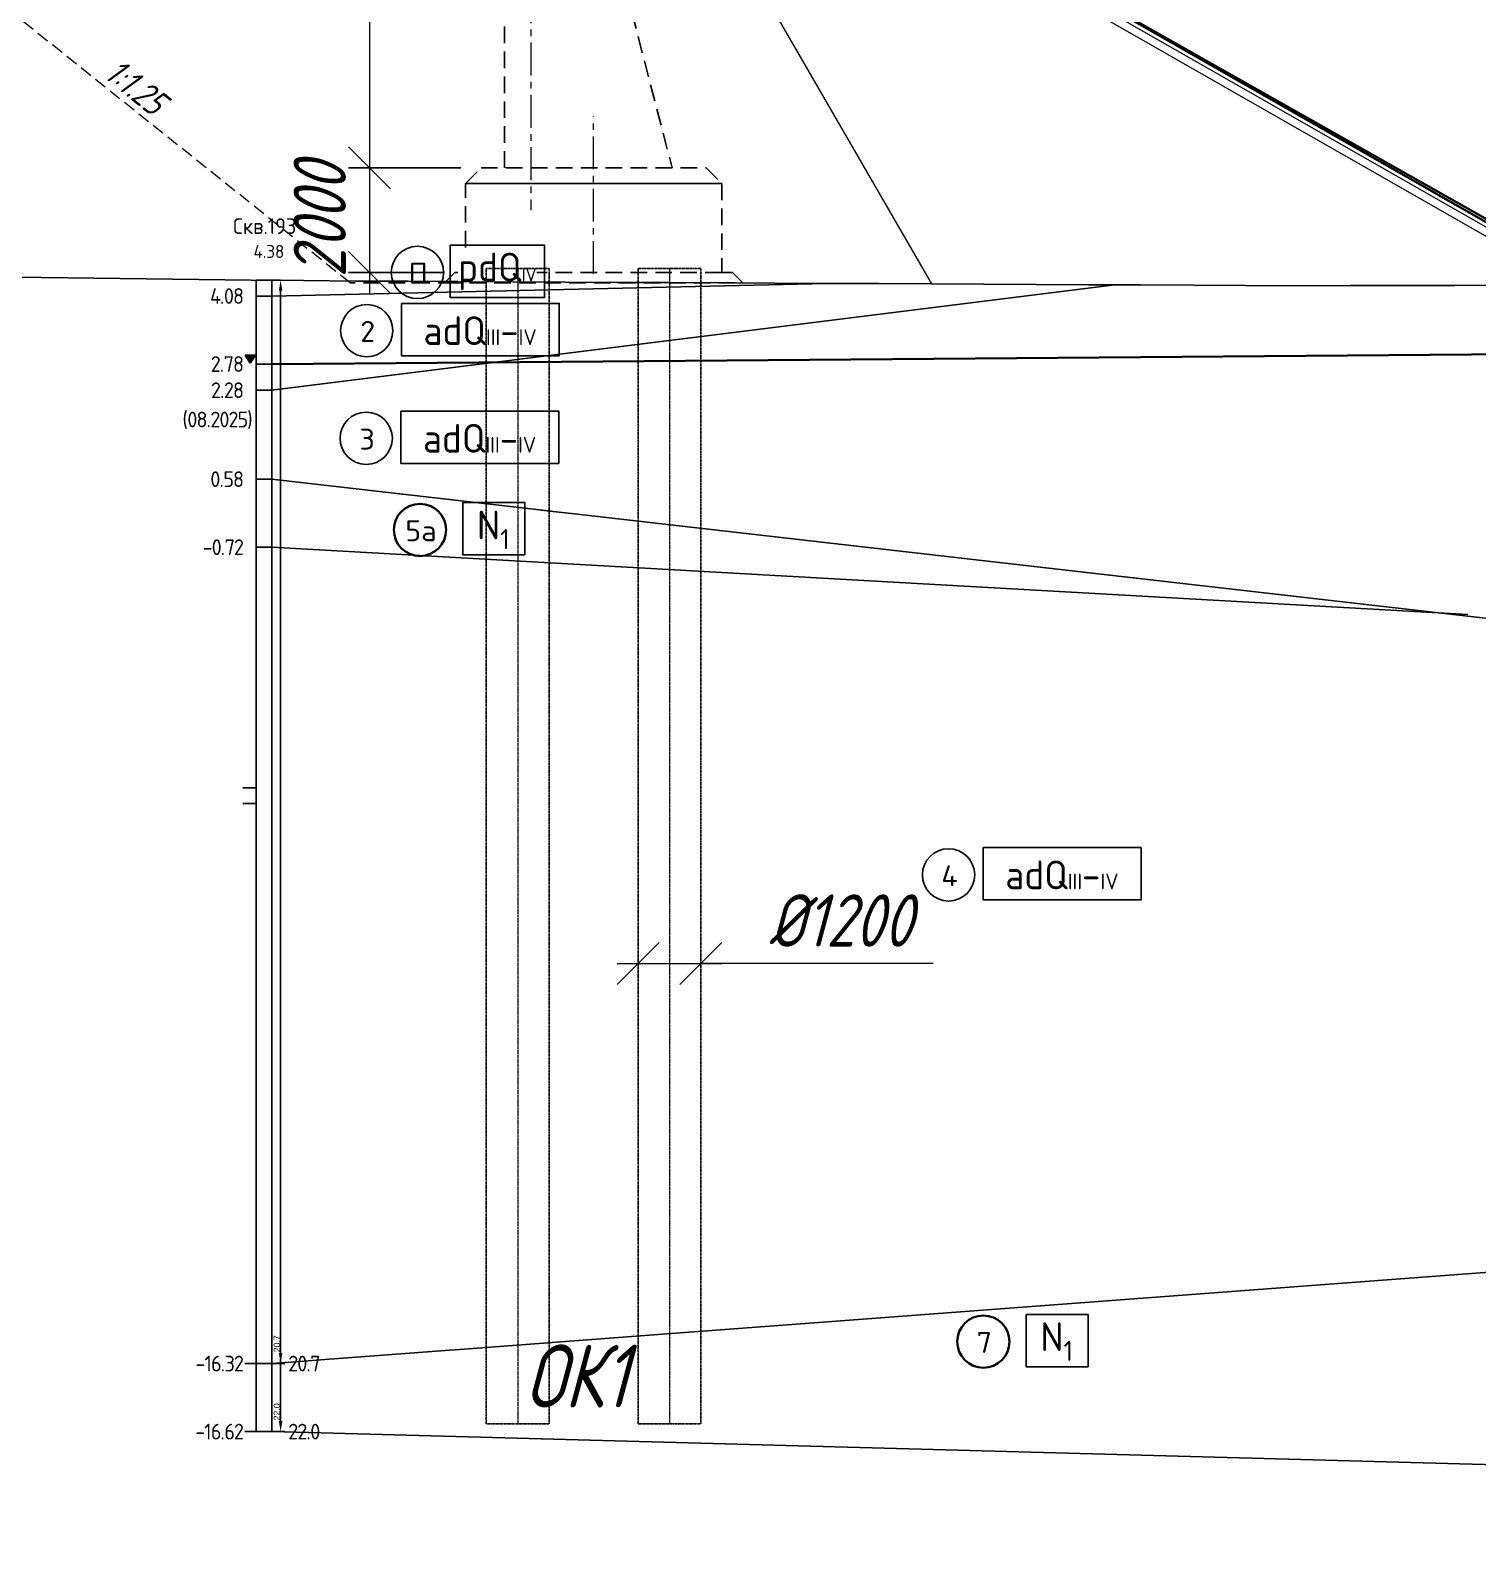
# Model space of a CAD drawing. Header units: millimetres. Extents: x 1864 to 10174863, y -4887456 to 5366151.
# Drawn here: x 5301896 to 5329540, y -20026 to 9152 of the extents above; entities that cross this region are included whole.
import ezdxf
from ezdxf.enums import TextEntityAlignment as Align

# ---------------------------------------------------------------- set-up
doc = ezdxf.new("R2010")
doc.units = ezdxf.units.MM
for name, pattern in [('HIDDEN', [9.525, 6.35, -3.175]), ('невидимая', [9.525, 6.35, -3.175]), ('осевая', [2, 1.25, -0.25, 0.25, -0.25])]:
    doc.linetypes.add(name, pattern=pattern)
for name, color, linetype, lineweight in [('!!ТЕКСТ', 3, 'Continuous', 20), ('(m)Невидимый контур', 4, 'HIDDEN', 18), ('1-Бетон', 106, 'Continuous', 35), ('ИС_Основная', 7, 'Continuous', 35), ('ИС_Ось', 3, 'осевая', 18), ('ИС_Размер', 3, 'Continuous', 18), ('ИС_Тонкая', 3, 'Continuous', 18), ('Размеры', 3, 'Continuous', 15), ('Штриховка', 2, 'Continuous', 5)]:
    doc.layers.add(name, color=color, linetype=linetype, lineweight=lineweight)
for name, color, linetype in [('geology', 250, 'Continuous'), ('Возрастные индексы', 1, 'Continuous'), ('Геология', 250, 'Continuous'), ('ИС_Невидимая', 4, 'невидимая'), ('Номера ИГЭ', 22, 'Continuous'), ('Отметки в скважинах', 7, 'Continuous'), ('Скважина', 170, 'Continuous'), ('Черный профиль', 3, 'Continuous')]:
    doc.layers.add(name, color=color, linetype=linetype)
doc.layers.add('Оси_Невидимые', color=5, linetype='Continuous', plot=False)
doc.layers.add('Помощь_Невидимый', color=7, linetype='Continuous', lineweight=30, plot=False)
doc.styles.add('0', font='isocpeur.ttf', dxfattribs={"width": 0.8, "oblique": 15})
doc.styles.add('ISOCPEUR', font='isocpeur.ttf', dxfattribs={"width": 0.8, "oblique": 15, "height": 2.5})
doc.styles.add('ISOCPEUR_', font='isocpeur.ttf', dxfattribs={"width": 0.8, "oblique": 15, "height": 250})
doc.styles.get("Standard").update_dxf_attribs({"font": 'arial.ttf'})
doc.styles.add('Стандарт-геология', font='romant.shx', dxfattribs={"width": 0.9, "height": 2.5})
doc.dimstyles.new('М400нов', dxfattribs={"dimscale": 400, "dimtxt": 2.5, "dimasz": 2, "dimexe": 1, "dimexo": 1, "dimgap": 0.8, "dimtad": 1, "dimdec": 0, "dimzin": 0, "dimdsep": 46, "dimtxsty": '0', "dimblk": 'OBLIQUE', "dimcen": 0.09, "dimdle": 1, "dimclrd": 256, "dimclre": 256, "dimclrt": 256, "dimadec": 4, "dimazin": 0, "dimtfac": 1, "dimtdec": 0, "dimtmove": 1, "dimatfit": 2, "dimfxl": 1, "dimtolj": 1, "dimtzin": 0, "dimlwd": -1, "dimarcsym": 0})
doc.dimstyles.new('Скважина', dxfattribs={"dimtxt": 1.2, "dimasz": 2, "dimexe": 0, "dimexo": 0, "dimgap": 0.1, "dimtad": 1, "dimjust": 2, "dimtoh": 1, "dimdec": 1, "dimlfac": 0.1, "dimrnd": 0.1, "dimzin": 0, "dimdsep": 46, "dimtxsty": 'Standard', "dimcen": 0, "dimdle": 1.5, "dimadec": 1, "dimazin": 0, "dimtfac": 1, "dimtdec": 1, "dimtofl": 0, "dimtmove": 0, "dimatfit": 3, "dimfxl": 3, "dimtolj": 1, "dimtzin": 0, "dimarcsym": 0})

# ---------------------------------------------------------------- blocks, each defined once
blk = doc.blocks.new('_OBLIQUE')
at = {"color": 0, "linetype": 'ByBlock', "lineweight": -2}
blk.add_line((0.5, 0.5), (-0.5, -0.5), dxfattribs=at)
blk = doc.blocks.new('*D1246')
at = {"layer": 'Defpoints', "color": 0, "linetype": 'Continuous', "transparency": 16777216}
for p in [(5313503, -8675), (5314703, -8675), (5314703, -8675)]:
    blk.add_point(p, dxfattribs=at)
at = {"layer": 'ИС_Размер', "transparency": 16777216}
for p, q in [((5313103, -8675), (5315103, -8675)), ((5319142, -8675), (5314703, -8675))]:
    blk.add_line(p, q, dxfattribs=at)
at = {"layer": 'ИС_Размер', "linetype": 'Continuous', "transparency": 16777216, "xscale": 800, "yscale": 800, "zscale": 800, "rotation": 180}
blk.add_blockref('_OBLIQUE', (5313503, -8675), dxfattribs=at)
at = {"layer": 'ИС_Размер', "linetype": 'Continuous', "transparency": 16777216, "xscale": 800, "yscale": 800, "zscale": 800}
blk.add_blockref('_OBLIQUE', (5314703, -8675), dxfattribs=at)
at = {"layer": 'ИС_Размер', "linetype": 'Continuous', "transparency": 16777216, "insert": (5317368, -7855), "char_height": 1000, "attachment_point": 5, "style": '0'}
blk.add_mtext('\\A1;%%C1200', dxfattribs=at)
blk = doc.blocks.new('*D1266')
at = {"layer": 'Defpoints', "color": 0, "linetype": 'Continuous', "transparency": 16777216}
for p in [(5310704, 15029), (5308372, 6529), (5310491, 6529)]:
    blk.add_point(p, dxfattribs=at)
at = {"layer": 'ИС_Размер', "transparency": 16777216}
blk.add_line((5308372, 15429), (5308372, 6129), dxfattribs=at)
at = {"layer": 'ИС_Размер', "lineweight": -2, "transparency": 16777216}
for p, q in [((5310304, 15029), (5307972, 15029)), ((5310091, 6529), (5307972, 6529))]:
    blk.add_line(p, q, dxfattribs=at)
at = {"layer": 'ИС_Размер', "linetype": 'Continuous', "transparency": 16777216, "xscale": 800, "yscale": 800, "zscale": 800}
for p, rotation in [((5308372, 15029), 90), ((5308372, 6529), 270)]:
    blk.add_blockref('_OBLIQUE', p, dxfattribs=dict(at, rotation=rotation))
at = {"layer": 'ИС_Размер', "linetype": 'Continuous', "transparency": 16777216, "insert": (5307552, 10779), "char_height": 1000, "attachment_point": 5, "rotation": 90, "style": '0'}
blk.add_mtext('\\A1;8500', dxfattribs=at)
blk = doc.blocks.new('*D1267')
at = {"layer": 'Defpoints', "color": 0, "linetype": 'Continuous', "transparency": 16777216}
for p in [(5310516, 6529), (5308372, 4529), (5310203, 4529)]:
    blk.add_point(p, dxfattribs=at)
at = {"layer": 'ИС_Размер', "transparency": 16777216}
blk.add_line((5308372, 6929), (5308372, 4129), dxfattribs=at)
at = {"layer": 'ИС_Размер', "lineweight": -2, "transparency": 16777216}
for p, q in [((5310116, 6529), (5307972, 6529)), ((5309803, 4529), (5307972, 4529))]:
    blk.add_line(p, q, dxfattribs=at)
at = {"layer": 'ИС_Размер', "linetype": 'Continuous', "transparency": 16777216, "xscale": 800, "yscale": 800, "zscale": 800}
for p, rotation in [((5308372, 6529), 90), ((5308372, 4529), 270)]:
    blk.add_blockref('_OBLIQUE', p, dxfattribs=dict(at, rotation=rotation))
at = {"layer": 'ИС_Размер', "linetype": 'Continuous', "transparency": 16777216, "insert": (5307421, 5529), "char_height": 1000, "attachment_point": 5, "rotation": 90, "style": '0'}
blk.add_mtext('\\A1;2000', dxfattribs=at)
blk = doc.blocks.new('*D1068')
at = {"layer": 'Defpoints', "color": 0, "transparency": 16777216}
for p in [(0, 90), (0, -130), (1.69, -130)]:
    blk.add_point(p, dxfattribs=at)
at = {"layer": 'Оси_Невидимые', "color": 0, "lineweight": -2, "transparency": 16777216}
for p, q in [((0, 90), (1.69, 90)), ((1.69, 88), (1.69, -128)), ((0, -130), (1.69, -130))]:
    blk.add_line(p, q, dxfattribs=at)
at = {"layer": 'Оси_Невидимые', "color": 0, "transparency": 16777216}
for points in [[(1.36, 88), (2.03, 88), (1.69, 90)], [(1.36, -128), (2.03, -128), (1.69, -130)]]:
    blk.add_solid(points, dxfattribs=at)
at = {"layer": 'Оси_Невидимые', "color": 0, "transparency": 16777216, "insert": (0.98, -126.23), "char_height": 1.2, "attachment_point": 5, "rotation": 90}
blk.add_mtext('\\A1;22.0', dxfattribs=at)
blk = doc.blocks.new('*U1065')
at = {"layer": 'Скважина'}
for p, q in [((-1.5, 0), (-1.5, -220)), ((1.5, -220), (1.5, 0)), ((-1.5, -220), (1.5, -220))]:
    blk.add_line(p, q, dxfattribs=at)
blk = doc.blocks.new('A$C7669062A')
at = {"color": 18, "true_color": 0x000000}
blk.add_circle((4.99, 4.99), 4.99, dxfattribs=at)
at = {"layer": 'Возрастные индексы', "color": 250}
blk.add_lwpolyline([(11.62, 10.2), (41.78, 10.2), (41.78, 0.2), (11.62, 0.2)], close=True, dxfattribs=at)
at = {"layer": 'Номера ИГЭ', "color": 250, "style": 'Стандарт-геология'}
blk.add_text('3', height=4, dxfattribs=at).set_placement((5.17, 4.84), align=Align.MIDDLE)
at = {"layer": 'Возрастные индексы', "color": 250, "insert": (26.64, 4.99), "char_height": 3, "width": 29.5251, "attachment_point": 5, "style": 'Стандарт-геология', "bg_fill": 3, "box_fill_scale": 1, "bg_fill_color": 256, "bg_fill_transparency": 0}
blk.add_mtext('{\\H1.833x;аdQ}III{\\H1.833x;-}IV', dxfattribs=at)
blk = doc.blocks.new('A$C41da21a2')
at = {"layer": 'Возрастные индексы', "color": 250, "insert": (1899, 499), "char_height": 300, "width": 2952.51, "attachment_point": 5, "style": 'Стандарт-геология', "bg_fill": 3, "box_fill_scale": 1, "bg_fill_color": 256, "bg_fill_transparency": 0}
blk.add_mtext('\\A1;{\\H1.833x;N\\H0.7x;\\S^ 1;}', dxfattribs=at)
at = {"color": 18, "true_color": 0x000000}
blk.add_circle((499, 499), 499, dxfattribs=at)
at = {"layer": 'Возрастные индексы', "color": 250}
blk.add_lwpolyline([(1315, 1020), (2501, 1020), (2501, 20), (1315, 20)], close=True, dxfattribs=at)
at = {"layer": 'Номера ИГЭ', "color": 250, "style": 'Стандарт-геология'}
blk.add_text('5а', height=400, dxfattribs=at).set_placement((517, 484), align=Align.MIDDLE)
blk = doc.blocks.new('*D1076')
at = {"layer": 'Defpoints', "color": 0, "transparency": 16777216}
for p in [(0, 87.01), (0, -120), (1.69, -120)]:
    blk.add_point(p, dxfattribs=at)
at = {"layer": 'Оси_Невидимые', "color": 0, "lineweight": -2, "transparency": 16777216}
for p, q in [((0, 87.01), (1.69, 87.01)), ((1.69, 85.01), (1.69, -118)), ((0, -120), (1.69, -120))]:
    blk.add_line(p, q, dxfattribs=at)
at = {"layer": 'Оси_Невидимые', "color": 0, "transparency": 16777216}
for points in [[(1.36, 85.01), (2.03, 85.01), (1.69, 87.01)], [(1.36, -118), (2.03, -118), (1.69, -120)]]:
    blk.add_solid(points, dxfattribs=at)
at = {"layer": 'Оси_Невидимые', "color": 0, "transparency": 16777216, "insert": (0.98, -116.23), "char_height": 1.2, "attachment_point": 5, "rotation": 90}
blk.add_mtext('\\A1;20.7', dxfattribs=at)
blk = doc.blocks.new('A$C2FC637E1')
at = {"layer": 'Штриховка'}
h = blk.add_hatch(color=5, dxfattribs=at)
h.dxf.hatch_style = 1
h.paths.add_polyline_path([(2, 1.5), (1, 1.5), (0, 1.5), (1, 0)])
at = {"layer": 'Геология', "color": 5}
for points in [[(1, 1.5), (0, 1.5)], [(1, 0), (1, 0), (0, 1.5)], [(2, 1.5), (1, 1.5)], [(1, 0), (2, 1.5)]]:
    blk.add_lwpolyline(points, dxfattribs=at)
blk = doc.blocks.new('A$C84e8bafe')
at = {"color": 18, "true_color": 0x000000}
blk.add_circle((499, 499), 499, dxfattribs=at)
at = {"layer": 'Возрастные индексы', "color": 250}
blk.add_lwpolyline([(1162, 1020), (4178, 1020), (4178, 20), (1162, 20)], close=True, dxfattribs=at)
at = {"layer": 'Номера ИГЭ', "color": 250, "style": 'Стандарт-геология'}
blk.add_text('2', height=400, dxfattribs=at).set_placement((517, 484), align=Align.MIDDLE)
at = {"layer": 'Возрастные индексы', "color": 250, "insert": (2664, 499), "char_height": 300, "width": 2952.51, "attachment_point": 5, "style": 'Стандарт-геология', "bg_fill": 3, "box_fill_scale": 1, "bg_fill_color": 256, "bg_fill_transparency": 0}
blk.add_mtext('{\\H1.833x;аdQ}III{\\H1.833x;-}IV', dxfattribs=at)
blk = doc.blocks.new('A$C79B84F9B')
at = {"color": 18, "true_color": 0x000000}
blk.add_circle((4.99, 4.99), 4.99, dxfattribs=at)
at = {"layer": 'Возрастные индексы', "color": 250}
blk.add_lwpolyline([(11.62, 10.2), (41.78, 10.2), (41.78, 0.2), (11.62, 0.2)], close=True, dxfattribs=at)
at = {"layer": 'Номера ИГЭ', "color": 250, "style": 'Стандарт-геология'}
blk.add_text('4', height=4, dxfattribs=at).set_placement((5.17, 4.84), align=Align.MIDDLE)
at = {"layer": 'Возрастные индексы', "color": 250, "insert": (26.64, 4.99), "char_height": 3, "width": 29.5251, "attachment_point": 5, "style": 'Стандарт-геология', "bg_fill": 3, "box_fill_scale": 1, "bg_fill_color": 256, "bg_fill_transparency": 0}
blk.add_mtext('{\\H1.833x;аdQ}III{\\H1.833x;-}IV', dxfattribs=at)
blk = doc.blocks.new('A$C721D11AD')
at = {"layer": 'Возрастные индексы', "color": 250, "insert": (1899, 499), "char_height": 300, "width": 2952.51, "attachment_point": 5, "style": 'Стандарт-геология', "bg_fill": 3, "box_fill_scale": 1, "bg_fill_color": 256, "bg_fill_transparency": 0}
blk.add_mtext('\\A1;{\\H1.833x;N\\H0.7x;\\S^ 1;}', dxfattribs=at)
at = {"color": 18, "true_color": 0x000000}
blk.add_circle((499, 499), 499, dxfattribs=at)
at = {"layer": 'Возрастные индексы', "color": 250}
blk.add_lwpolyline([(1315, 1020), (2501, 1020), (2501, 20), (1315, 20)], close=True, dxfattribs=at)
at = {"layer": 'Номера ИГЭ', "color": 250, "style": 'Стандарт-геология'}
blk.add_text('7', height=400, dxfattribs=at).set_placement((517, 484), align=Align.MIDDLE)
blk = doc.blocks.new('A$C37DD3633')
at = {"color": 18, "true_color": 0x000000}
blk.add_circle((4.96, 5), 5, dxfattribs=at)
at = {"layer": 'Возрастные индексы', "color": 250, "insert": (20.21, 5.2), "char_height": 3, "width": 15, "attachment_point": 5, "style": 'Стандарт-геология', "bg_fill": 3, "box_fill_scale": 1, "bg_fill_color": 256, "bg_fill_transparency": 0}
blk.add_mtext('{\\H1.833x;pdQ\\H0.4546x;IV}', dxfattribs=at)
at = {"layer": 'Номера ИГЭ', "color": 250, "style": 'Стандарт-геология'}
blk.add_text('П', height=4, dxfattribs=at).set_placement((5.1, 4.85), align=Align.MIDDLE)
at = {"layer": 'Возрастные индексы', "color": 250}
blk.add_lwpolyline([(11.21, 10.2), (29.24, 10.2), (29.24, 0.2), (11.21, 0.2)], close=True, dxfattribs=at)
blk = doc.blocks.new('*U1067')
at = {"layer": 'Отметки в скважинах'}
for p, q in [((-5.5, -130), (-3, -130)), ((0, -130), (2.5, -130))]:
    blk.add_line(p, q, dxfattribs=at)
at = {"layer": 'Помощь_Невидимый', "color": 5, "lineweight": -3}
for p, q in [((-5.5, -10), (-3, -10)), ((0, -130), (2.5, -130))]:
    blk.add_line(p, q, dxfattribs=at)
at = {"layer": 'Оси_Невидимые'}
dim = blk.add_aligned_dim(p1=(0, 90), p2=(0, -130), distance=1.69, dimstyle='Скважина', dxfattribs=at)
dim.commit()
dim.dimension.update_dxf_attribs({"geometry": '*D1068', "text_midpoint": (0.98, -126.23)})
at = {"layer": 'Отметки в скважинах', "lineweight": 13, "insert": (3.15, -130), "char_height": 3, "width": 7.6116, "attachment_point": 4, "style": 'Стандарт-геология', "bg_fill": 3, "box_fill_scale": 1.1, "bg_fill_color": 256, "bg_fill_transparency": 0}
blk.add_mtext('{\\T0.9;22.0}', dxfattribs=at)
blk = doc.blocks.new('*U1075')
at = {"layer": 'Отметки в скважинах'}
for p, q in [((-5.5, -120), (-3, -120)), ((0, -120), (2.5, -120))]:
    blk.add_line(p, q, dxfattribs=at)
at = {"layer": 'Помощь_Невидимый', "color": 5, "lineweight": -3}
for p, q in [((-5.5, -10), (-3, -10)), ((0, -120), (2.5, -120))]:
    blk.add_line(p, q, dxfattribs=at)
at = {"layer": 'Оси_Невидимые'}
dim = blk.add_aligned_dim(p1=(0, 87.01), p2=(0, -120), distance=1.69, dimstyle='Скважина', dxfattribs=at)
dim.commit()
dim.dimension.update_dxf_attribs({"geometry": '*D1076', "text_midpoint": (0.98, -116.23)})
at = {"layer": 'Отметки в скважинах', "lineweight": 13, "insert": (3.15, -120), "char_height": 3, "width": 7.6116, "attachment_point": 4, "style": 'Стандарт-геология', "bg_fill": 3, "box_fill_scale": 1.1, "bg_fill_color": 256, "bg_fill_transparency": 0}
blk.add_mtext('{\\T0.9;20.7}', dxfattribs=at)
blk = doc.blocks.new('нов геол')
at = {"color": 6, "linetype": 'Continuous'}
blk.add_blockref('A$C721D11AD', (8516357, 398696), dxfattribs=at)
at = {"layer": '1-Бетон', "color": 6}
blk.add_blockref('A$C41da21a2', (8505593, 414207), dxfattribs=at)
at = {"layer": 'geology'}
blk.add_blockref('A$C84e8bafe', (8504576, 418015), dxfattribs=at)
at = {"layer": 'Геология', "color": 18, "true_color": 0x000000, "xscale": 100, "yscale": 100, "zscale": 100}
for name, p in [('A$C7669062A', (8504566, 415958)), ('A$C79B84F9B', (8515692, 407615))]:
    blk.add_blockref(name, p, dxfattribs=at)
at = {"layer": 'Скважина', "color": 0, "xscale": 100, "yscale": 100, "zscale": 100}
blk.add_blockref('*U1067', (8503260, 410476), dxfattribs=at)
at = {"layer": 'Скважина', "color": 0, "style": 'Стандарт-геология', "width": 0.9}
blk.add_text('Скв.193', height=300, dxfattribs=at).set_placement((8503126, 420361), align=Align.CENTER)
at = {"layer": 'Скважина', "color": 0, "lineweight": 13, "style": 'Стандарт-геология', "width": 0.9}
blk.add_text('4.38', height=250, dxfattribs=at).set_placement((8503500, 420153), align=Align.TOP_RIGHT)
at = {"layer": 'Геология', "color": 18, "true_color": 0x000000, "flags": 128}
for points in [[(8502960, 419476), (8503260, 419476)], [(8502960, 419176), (8503260, 419176)], [(8502960, 417876), (8503260, 417876)], [(8502960, 417376), (8503260, 417376)], [(8502960, 415676), (8503260, 415676)], [(8502960, 414376), (8503260, 414376)], [(8502960, 398776), (8503260, 398776)]]:
    blk.add_lwpolyline(points, dxfattribs=at)
at = {"layer": 'geology', "color": 5, "xscale": 100, "yscale": 100, "zscale": 100}
blk.add_blockref('*U1065', (8503110, 419476), dxfattribs=at)
at = {"layer": 'Отметки в скважинах', "color": 0, "lineweight": 13, "insert": (8502710, 397476), "char_height": 300, "width": 1241.03, "attachment_point": 6, "style": 'Стандарт-геология', "bg_fill": 3, "box_fill_scale": 1.1, "bg_fill_color": 256, "bg_fill_transparency": 0}
blk.add_mtext('{\\T0.9;-16.62}', dxfattribs=at)
at = {"layer": 'Скважина', "color": 0, "xscale": 100, "yscale": 100, "zscale": 100}
blk.add_blockref('*U1075', (8503260, 410776), dxfattribs=at)
at = {"layer": 'geology'}
for p, q in [((8503260, 417376), (8519365, 419390)), ((8503260, 415676), (8531811, 412403)), ((8503260, 414376), (8526110, 413091)), ((8503260, 398776), (8548961, 402206))]:
    blk.add_line(p, q, dxfattribs=at)
blk.add_lwpolyline([(8503260, 419176), (8513865, 419417)], dxfattribs=at)
at = {"layer": 'geology', "color": 6}
blk.add_lwpolyline([(8503260, 397476), (8531811, 396703), (8532111, 396703), (8548961, 400706), (8549261, 400706), (8564845, 395662), (8565145, 395662), (8600579, 395076), (8600879, 395071), (8633719, 398646), (8634019, 398646), (8655416, 400420)], dxfattribs=at)
at = {"layer": 'ИС_Основная', "color": 146, "linetype": 'Continuous', "true_color": 0x105689}
blk.add_line((8503260, 417876), (8531811, 418103), dxfattribs=at)
at = {"layer": 'geology', "color": 5, "insert": (8502885, 416801), "char_height": 300, "width": 1241.03, "attachment_point": 6, "style": 'Стандарт-геология', "bg_fill": 3, "box_fill_scale": 1.1, "bg_fill_color": 256, "bg_fill_transparency": 0}
blk.add_mtext('{\\T0.9;(08.2025)}', dxfattribs=at)
at = {"layer": 'Отметки в скважинах', "color": 0, "lineweight": 13, "char_height": 300, "width": 1241.03, "attachment_point": 6, "style": 'Стандарт-геология', "bg_fill": 3, "box_fill_scale": 1.1, "bg_fill_color": 256, "bg_fill_transparency": 0}
for s, insert in [('{\\T0.9;4.08}', (8502710, 419176)), ('{\\T0.9;2.28}', (8502710, 417376)), ('{\\T0.9;0.58}', (8502710, 415676)), ('{\\T0.9;-0.72}', (8502710, 414376)), ('{\\T0.9;-16.32}', (8502710, 398776))]:
    blk.add_mtext(s, dxfattribs=dict(at, insert=insert))
at = {"layer": 'Геология', "xscale": 100, "yscale": 100, "zscale": 100}
blk.add_blockref('A$C37DD3633', (8505548, 419126), dxfattribs=at)
at = {"layer": 'Отметки в скважинах', "color": 0, "lineweight": 13, "insert": (8502710, 417876), "char_height": 300, "width": 1241.03, "attachment_point": 6, "style": 'Стандарт-геология', "bg_fill": 3, "box_fill_scale": 1.1, "bg_fill_color": 256, "bg_fill_transparency": 0}
blk.add_mtext('{\\T0.9;2.78}', dxfattribs=at)
at = {"layer": 'geology', "xscale": 100, "yscale": 100, "zscale": 100}
blk.add_blockref('A$C2FC637E1', (8502750, 417894), dxfattribs=at)

msp = doc.modelspace()

# ---------------------------------------------------------------- linework, layer by layer
at = {"layer": '(m)Невидимый контур', "color": 3, "ltscale": 37}
msp.add_line((5308002.7, 4328.6), (5291539.2, 17487.3), dxfattribs=at)
at = {"layer": '1-Бетон', "color": 1}
msp.add_lwpolyline([(5312203.8, 15744.6), (5312703.5, 15744.6), (5318399.1, 11947.6), (5331923, 4296.5)], dxfattribs=at)
at = {"layer": 'ИС_Невидимая', "ltscale": 50}
for points in [[(5311953.3, 15028.6), (5314153, 6528.6), (5310953, 6528.6), (5310953.5, 15028.6)], [(5310202.7, 4528.6), (5310002.7, 4528.6), (5309802.7, 4328.6)], [(5310202.7, 4528.6), (5310002.7, 4528.6), (5309802.7, 4328.6)], [(5315103.7, 4528.6), (5315303.7, 4528.6), (5315503.7, 4328.6)], [(5315103.7, 4528.6), (5315303.7, 4528.6), (5315503.7, 4328.6)], [(5310002.7, 4328.6), (5308002.7, 4328.6)], [(5309802.7, 4328.6), (5315503.7, 4328.6)], [(5309802.7, 4328.6), (5315503.7, 4328.6)]]:
    msp.add_lwpolyline(points, dxfattribs=at)
for points in [[(5315103.1, 6228.6), (5310203.1, 6228.6), (5310502.7, 6528.6), (5314803.1, 6528.6)], [(5315102.8, 4528.6), (5310202.7, 4528.6), (5310203.1, 6228.6), (5315103.1, 6228.6)]]:
    msp.add_lwpolyline(points, close=True, dxfattribs=at)
at = {"layer": 'ИС_Основная'}
msp.add_lwpolyline([(5331722.3, 4334.3), (5318399.1, 11947.6)], dxfattribs=at)
at = {"layer": 'ИС_Ось', "ltscale": 500}
for points in [[(5311453.8, 15920.1), (5311453.8, 5720)], [(5312653.2, 4503.1), (5312653.2, 7506.1)]]:
    msp.add_lwpolyline(points, dxfattribs=at)
at = {"layer": 'ИС_Тонкая'}
msp.add_line((5312633.9, 15514.6), (5319107.7, 4309.9), dxfattribs=at)
for points in [[(5331383.7, 4262.9), (5318278.1, 11751.8)], [(5331681.8, 4265.3), (5318357, 11879.5)]]:
    msp.add_lwpolyline(points, dxfattribs=at)
at = {"layer": 'Черный профиль', "linetype": 'Continuous', "flags": 128}
msp.add_lwpolyline([(5301107.7, 4445.3), (5302107.7, 4431.2), (5303107.7, 4419.4), (5304107.7, 4407.7), (5305107.7, 4396), (5306107.7, 4384.2), (5307107.7, 4372.5), (5308107.7, 4365.2), (5309107.7, 4360.1), (5310107.7, 4355.1), (5311107.7, 4350.1), (5312107.7, 4345.1), (5313107.7, 4340), (5314107.7, 4335), (5315107.7, 4330), (5316107.7, 4325), (5317107.7, 4319.9), (5318107.7, 4314.9), (5319107.7, 4309.9), (5320107.7, 4304.9), (5321107.7, 4299.9), (5322107.7, 4294.8), (5323107.7, 4289.8), (5324107.7, 4284.8), (5325107.7, 4279.8), (5326107.7, 4275.3), (5327107.7, 4276.6), (5328107.7, 4278.3), (5329107.7, 4280.6), (5330107.7, 4283.7)], dxfattribs=at)

# ---------------------------------------------------------------- texts
at = {"layer": '!!ТЕКСТ', "color": 1, "insert": (5312322.5, -16560.8), "char_height": 1200, "width": 3472.658, "attachment_point": 5, "style": 'ISOCPEUR', "bg_fill": 2}
msp.add_mtext('ОК1', dxfattribs=at)
at = {"layer": 'Размеры', "color": 3, "insert": (5304535.2, 7891.1), "char_height": 500, "attachment_point": 3, "rotation": 321.10563, "style": 'ISOCPEUR_'}
msp.add_mtext('1:1.25', dxfattribs=at)

# ---------------------------------------------------------------- dimensions: what is measured, and where the dimension line sits
at = {"layer": 'ИС_Размер', "linetype": 'Continuous'}
dim = msp.add_linear_dim(base=(5308372, 6528.6), p1=(5310704.1, 15028.6), p2=(5310490.5, 6528.6), angle=90, dimstyle='М400нов', dxfattribs=at)
dim.commit()
dim.dimension.update_dxf_attribs({"geometry": '*D1266', "text_midpoint": (5307552, 10778.6)})
dim = msp.add_linear_dim(base=(5308372.3, 4528.6), p1=(5310516.4, 6528.6), p2=(5310203.1, 4528.6), angle=90, dimstyle='М400нов', dxfattribs=at)
dim.commit()
dim.dimension.update_dxf_attribs({"geometry": '*D1267', "text_midpoint": (5308240.8, 5528.6), "dimtype": 160})
dim = msp.add_linear_dim(base=(5314703.2, -8674.8), p1=(5313503.2, -8674.8), p2=(5314703.2, -8674.8), text='%%C<>', dimstyle='М400нов', dxfattribs=at)
dim.commit()
dim.dimension.update_dxf_attribs({"geometry": '*D1246', "text_midpoint": (5317368.4, -9071.5), "dimtype": 160})

# ---------------------------------------------------------------- next in the draw order: block references
at = {"layer": '1-Бетон'}
msp.add_blockref('нов геол', (-3196756.2, -415097.2), dxfattribs=at)

# ---------------------------------------------------------------- next in the draw order: linework, layer by layer
at = {"layer": 'ИС_Невидимая', "ltscale": 0.3}
for points in [[(5310603.5, -17471.5), (5310603.5, 4603), (5311803.5, 4603), (5311803.5, -17471.5), (5310603.5, -17471.5)], [(5313503.5, -17471.5), (5313503.5, 4603), (5314703.5, 4603), (5314703.5, -17471.5), (5313503.5, -17471.5)]]:
    msp.add_lwpolyline(points, dxfattribs=at)
at = {"layer": 'ИС_Ось'}
for p, q in [((5311203.5, 4603), (5311203.5, -17471.5)), ((5314103.5, 4603), (5314103.5, -17471.5))]:
    msp.add_line(p, q, dxfattribs=at)

doc.saveas('drawing.dxf')
